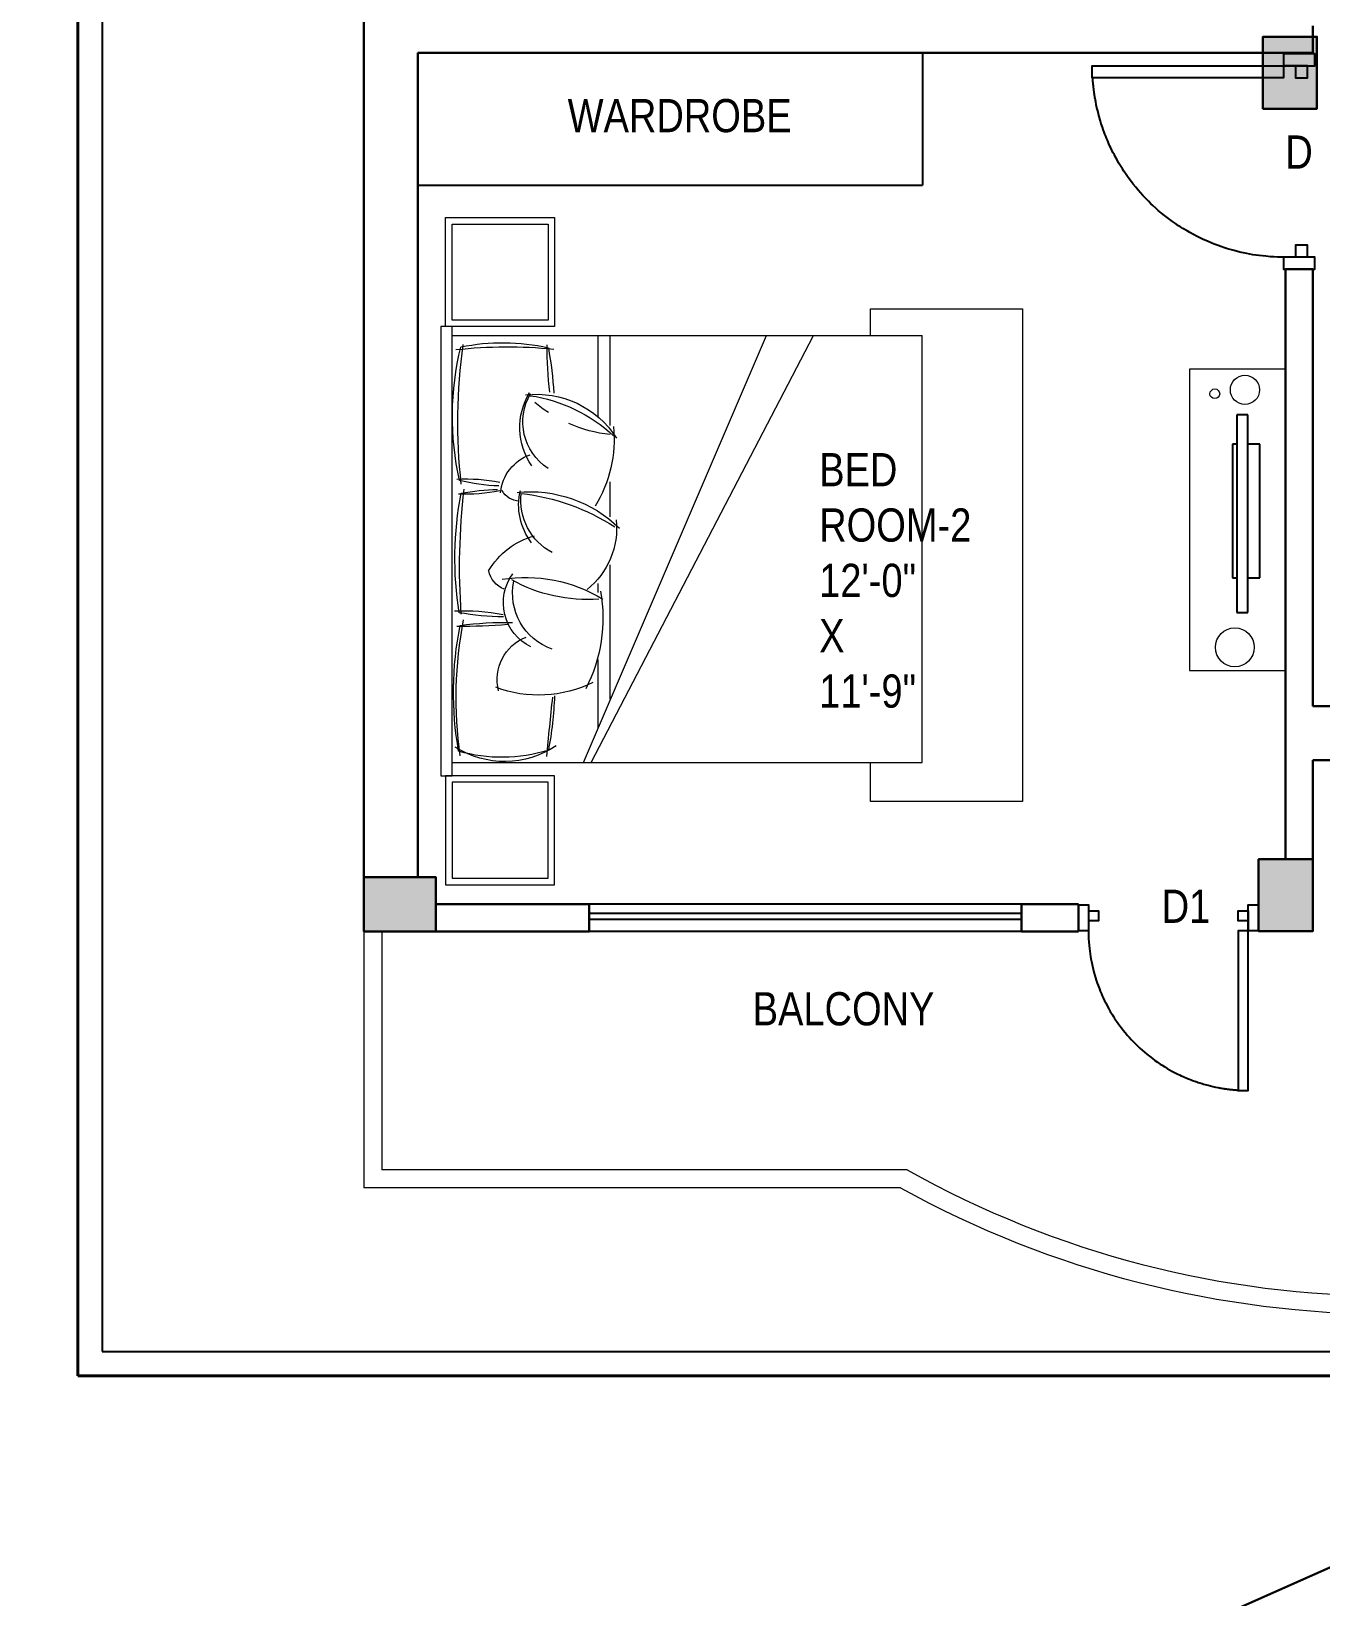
# Model space of a CAD drawing. Extents: x -454308 to 890911, y -14103 to 1343694.
# Drawn here: x 201794.3 to 202009, y 662110.5 to 662371.2 of the extents above; entities that cross this region are included whole.
import ezdxf

# ---------------------------------------------------------------- set-up
doc = ezdxf.new("R2010")
doc.units = 0
doc.header["$MEASUREMENT"] = 0
for name, color, linetype in [('A-Door', 144, 'Continuous'), ('cup', 126, 'Continuous'), ('ELE', 7, 'Continuous'), ('PERSONA', 7, 'Continuous'), ('railing', 162, 'Continuous'), ('TITLE', 7, 'Continuous'), ('WIN', 4, 'Continuous')]:
    doc.layers.add(name, color=color, linetype=linetype)
for name, color, linetype, lineweight in [('A-FURN', 35, 'Continuous', 5), ('A-Wall', 7, 'Continuous', 30), ('AR-FUR', 11, 'Continuous', 9), ('col', 232, 'Continuous', 30), ('Hatch Gris Claro', 9, 'Continuous', 9), ('Muebles', 46, 'Continuous', 0), ('sill', 32, 'Continuous', 25), ('TXT', 42, 'Continuous', 25)]:
    doc.layers.add(name, color=color, linetype=linetype, lineweight=lineweight)
doc.styles.get("Standard").update_dxf_attribs({"font": 'stylu.ttf', "height": 7})

# ---------------------------------------------------------------- blocks, each defined once
blk = doc.blocks.new('colummn')
at = {"layer": 'Hatch Gris Claro'}
blk.add_hatch(color=256, dxfattribs=at).paths.add_polyline_path([(154558.64, 675547.17), (154567.64, 675547.17), (154567.64, 675559.17), (154558.64, 675559.17)])
at = {"layer": 'col'}
blk.add_lwpolyline([(154558.64, 675547.17), (154567.64, 675547.17), (154567.64, 675559.17), (154558.64, 675559.17), (154558.64, 675547.17)], dxfattribs=at)
blk = doc.blocks.new('cdsaf')
at = {"color": 5}
for p, q in [((1185429.42, 734143.15, 20311.96), (1185429.42, 734106.36, 20311.96)), ((1185431.44, 734143.15, 20311.96), (1185429.42, 734143.15, 20311.96)), ((1185431.44, 734106.36, 20311.96), (1185431.44, 734143.15, 20311.96)), ((1185427.16, 734136.71, 20311.96), (1185427.16, 734111.82, 20311.96)), ((1185429.42, 734136.71, 20311.96), (1185427.16, 734136.71, 20311.96)), ((1185432.29, 734136.71, 20311.96), (1185431.44, 734136.71, 20311.96)), ((1185432.29, 734111.82, 20311.96), (1185432.29, 734136.71, 20311.96)), ((1185427.16, 734111.82, 20311.96), (1185429.42, 734111.82, 20311.96)), ((1185431.44, 734111.82, 20311.96), (1185432.29, 734111.82, 20311.96)), ((1185429.42, 734106.36, 20311.96), (1185431.44, 734106.36, 20311.96))]:
    blk.add_line(p, q, dxfattribs=at)
blk = doc.blocks.new('WEWEEQ')
at = {"layer": 'Muebles'}
blk.add_lwpolyline([(1107845.51, 737873.28), (1107829.48, 737873.28), (1107829.48, 737823.12), (1107845.51, 737823.12)], close=True, dxfattribs=at)
for centre, radius in [((1107838.73, 737869.84), 2.43), ((1107833.71, 737869.19), 0.81), ((1107837.04, 737826.97), 3.24)]:
    blk.add_circle(centre, radius, dxfattribs=at)
at = {"color": 6, "linetype": 'ByBlock', "lineweight": 5, "xscale": 0.8945132207591084, "yscale": 0.8945132207591084, "zscale": 0.8945132207591084, "rotation": 180}
blk.add_blockref('cdsaf', (2168221.49, 1394533.53, 55552.59), dxfattribs=at)
blk = doc.blocks.new('bed 111111')
at = {"layer": 'AR-FUR'}
for p, q in [((-0.8649, 1.3945), (-0.8649, -0.4997)), ((-0.8172, 1.3945), (-0.8649, 1.3945)), ((-0.8172, -0.4997), (-0.8172, 1.3945)), ((-0.2634, -0.4435), (0.5086, 1.3565)), ((-0.151, 0.5919), (-0.151, 0.7393)), ((-0.2018, 0.2738), (-0.2018, 0.3108)), ((-0.8649, -0.4997), (-0.8172, -0.4997))]:
    blk.add_line(p, q, dxfattribs=at)
at = {"layer": 'AR-FUR', "color": 251}
for p, q in [((-0.8172, 1.3565), (1.1658, 1.3565)), ((-0.231, -0.4435), (0.7065, 1.3565)), ((-0.2018, 1.016), (-0.2018, 1.3565)), ((-0.151, 0.9769), (-0.151, 1.3565)), ((1.1658, -0.4435), (1.1658, 1.3565)), ((-0.151, -0.177), (-0.151, 0.3896)), ((-0.2018, -0.2973), (-0.2018, -0.0096)), ((-0.8172, -0.4435), (1.1658, -0.4435))]:
    blk.add_line(p, q, dxfattribs=at)
at = {"layer": 'AR-FUR'}
for points in [[(-0.3849, 1.8545), (-0.3849, 1.3945), (-0.8449, 1.3945), (-0.8449, 1.8545)], [(-0.4126, 1.8268), (-0.4126, 1.4222), (-0.8172, 1.4222), (-0.8172, 1.8268)], [(-0.3849, -0.9597), (-0.3849, -0.4997), (-0.8449, -0.4997), (-0.8449, -0.9597)], [(-0.4126, -0.9319), (-0.4126, -0.5274), (-0.8172, -0.5274), (-0.8172, -0.9319)]]:
    blk.add_lwpolyline(points, close=True, dxfattribs=at)
at = {"layer": 'AR-FUR', "extrusion": (0, 0, -1)}
for centre, major_axis, start_param, end_param in [((-0.6029, 0.4547), (-0.6168, -0.6168), 2.151233, 2.577546), ((0.4135, 1.0155), (0.8693, -0.8693), 2.135358, 2.596989), ((-1.9428, 1.0262), (1.1008, -1.1008), 5.317309, 5.441753), ((-0.4597, 0.7123), (0.2807, -0.2807), 3.804818, 4.933588), ((-0.2479, 0.9685), (0.2006, -0.2006), 1.751453, 2.903235), ((-0.6654, 0.9181), (-0.3757, -0.3757), 3.823105, 4.483365), ((-0.4265, 0.678), (0.132, -0.132), 2.441833, 3.593049), ((-0.5998, 1.4582), (-0.5204, -0.5204), -0.757256, -0.529592), ((0.6668, 0.4149), (-1.0409, -1.0409), 0.630608, 0.974387), ((-0.7629, 1.4252), (0.5216, -0.5216), 0.585091, 0.82334), ((-0.5939, -0.2888), (-0.7054, -0.7054), 2.16954, 2.32419), ((-0.5288, 0.748), (0.0636, -0.0636), 0.857002, 1.830616), ((-0.2789, 0.642), (-0.1822, -0.1822), 0.120756, 1.023991), ((-0.4885, 0.16), (0.3807, -0.3807), 3.825535, 4.703193), ((-0.457, 0.546), (-0.2361, -0.2361), 3.827833, 4.821859), ((-0.3841, 0.2013), (-0.2284, -0.2284), 1.31402, 2.087383), ((-0.5579, 0.3869), (-0.076, -0.076), -0.407023, 0.572892), ((-0.3929, 0.2303), (0.1472, -0.1472), 1.241939, 2.981597), ((-0.5067, -0.2882), (0.4419, -0.4419), 3.766461, 4.474078), ((-0.8424, 0.1671), (-0.4675, -0.4675), 3.758339, 4.39729), ((0.6231, -0.1482), (1.0143, -1.0143), 2.182404, 2.554333), ((-0.5994, 1.2063), (-0.7323, -0.7323), -0.784247, -0.602664), ((-0.5854, -1.358), (1.0644, -1.0644), 3.795161, 3.941764), ((-0.4353, -0.0938), (-0.1358, -0.1358), 0.534678, 1.98218), ((-0.4521, 0.3531), (-0.3626, -0.3626), -1.247956, -0.42416), ((-1.8536, -0.1133), (-1.0388, -1.0388), 3.961011, 4.118365), ((-0.6065, 0.2399), (0.4681, -0.4681), 0.486234, 1.065936)]:
    blk.add_ellipse(centre, major_axis=major_axis, ratio=1, start_param=start_param, end_param=end_param, dxfattribs=at)
at = {"layer": 'AR-FUR', "color": 251, "extrusion": (0, 0, -1)}
for centre, major_axis, start_param, end_param in [((-0.5854, -0.6035), (1.3528, -1.3528), 3.814055, 4.030079), ((1.5625, 0.993), (-1.6658, -1.6658), 0.673847, 0.924545), ((1.5526, 1.3309), (-1.3927, -1.3927), 0.677, 0.778682), ((-0.2845, 0.9931), (-0.1657, -0.1657), -0.207552, 1.319983), ((-0.5866, 0.4458), (0.4702, -0.4702), 4.076, 4.671895), ((-0.0866, 1.5296), (0.42, -0.42), 1.362212, 1.484388), ((-0.0866, 1.5296), (0.42, -0.42), 0.892669, 1.199073), ((-0.7563, 0.0062), (0.5275, -0.5275), 3.872485, 4.116068), ((2.032, 0.3804), (-1.9923, -1.9923), 0.715059, 0.90208), ((-0.2783, 0.6613), (0.176, -0.176), 1.274089, 2.475678), ((-0.6338, -0.2362), (0.6602, -0.6602), 4.043868, 4.496311), ((-0.3136, 0.269), (-0.1757, -0.1757), -0.450892, 0.994118), ((-0.2465, 0.9031), (-0.4664, -0.4664), -0.857824, -0.280048), ((-0.7731, -0.7492), (-0.6687, -0.6687), 2.320508, 2.537901), ((0.9556, -0.1741), (1.2415, -1.2415), 2.218366, 2.546274), ((-0.8022, 3.0425), (-2.0599, -2.0599), -0.860991, -0.787253), ((11.1738, -1.4463), (8.2284, -8.2284), 2.444592, 2.466232), ((-0.5953, -0.0511), (-0.2749, -0.2749), -1.375906, -0.21834)]:
    blk.add_ellipse(centre, major_axis=major_axis, ratio=1, start_param=start_param, end_param=end_param, dxfattribs=at)
blk = doc.blocks.new('qeert')
at = {"layer": 'AR-FUR'}
blk.add_lwpolyline([(817.8551, -506.2448), (817.969, -506.2448), (817.969, -506.8852), (815.8898, -506.8852), (815.8898, -506.2448), (816.0552, -506.2448)], dxfattribs=at)
at = {"layer": 'AR-FUR', "rotation": 270}
blk.add_blockref('bed 111111', (816.4987, -505.2972), dxfattribs=at)

msp = doc.modelspace()

# ---------------------------------------------------------------- linework, layer by layer
at = {"lineweight": 30}
msp.add_line((204217.816, 663095.443), (201412.45, 661849.855), dxfattribs=at)
at = {"layer": 'A-Door'}
for points in [[(202008.035, 662331.635), (202008.035, 662333.626), (202002.858, 662333.626), (202002.858, 662331.635), (202008.035, 662331.635), (202008.035, 662333.626), (202006.84, 662333.626), (202006.84, 662335.617), (202004.849, 662335.617), (202004.849, 662333.626), (202002.858, 662333.626), (202001.815, 662333.643), (202001.237, 662333.667), (202000.665, 662333.701), (201999.896, 662333.764), (201999.33, 662333.822), (201998.787, 662333.887), (201998.272, 662333.958), (201997.756, 662334.037), (201997.236, 662334.126), (201996.726, 662334.222), (201996.161, 662334.338), (201995.811, 662334.415), (201995.202, 662334.559), (201994.602, 662334.714), (201993.946, 662334.898), (201993.484, 662335.036), (201993.021, 662335.183), (201992.386, 662335.396), (201991.954, 662335.55), (201991.28, 662335.804), (201990.803, 662335.995), (201990.303, 662336.204), (201989.898, 662336.381), (201989.482, 662336.57), (201988.909, 662336.842), (201988.465, 662337.062), (201987.867, 662337.373), (201987.26, 662337.706), (201986.77, 662337.986), (201986.071, 662338.407), (201985.763, 662338.601), (201985.377, 662338.85), (201984.828, 662339.219), (201984.332, 662339.566), (201983.911, 662339.872), (201983.468, 662340.206), (201983.032, 662340.546), (201982.541, 662340.945), (201981.98, 662341.42), (201981.631, 662341.728), (201981.092, 662342.221), (201980.766, 662342.53), (201980.331, 662342.957), (201979.97, 662343.324), (201979.694, 662343.612), (201979.414, 662343.913), (201979.046, 662344.32), (201978.636, 662344.79), (201978.249, 662345.252), (201977.818, 662345.788), (201977.347, 662346.402), (201976.993, 662346.885), (201976.621, 662347.413), (201976.262, 662347.946), (201976.014, 662348.328), (201975.693, 662348.84), (201975.387, 662349.351), (201975.111, 662349.83), (201974.868, 662350.269), (201974.667, 662350.644), (201974.442, 662351.08), (201974.256, 662351.454), (201974.087, 662351.803), (201973.934, 662352.129), (201973.76, 662352.514), (201973.632, 662352.805), (201973.504, 662353.103), (201973.37, 662353.426), (201973.226, 662353.784), (201973.103, 662354.101), (201972.986, 662354.412), (201972.818, 662354.876), (201972.818, 662354.876), (201972.684, 662355.264), (201972.589, 662355.549), (201972.494, 662355.844), (201972.494, 662355.844), (201972.354, 662356.294), (201972.269, 662356.581), (201972.269, 662356.581), (201972.178, 662356.9), (201972.178, 662356.9), (201972.097, 662357.197), (201972.097, 662357.197), (201972.014, 662357.51), (201972.014, 662357.51), (201971.895, 662357.986), (201971.895, 662357.986), (201971.78, 662358.477), (201971.78, 662358.477), (201971.667, 662359), (201971.562, 662359.526), (201971.529, 662359.703), (201971.505, 662359.834), (201971.467, 662360.051), (201971.439, 662360.213), (201971.401, 662360.443), (201971.384, 662360.554), (201971.357, 662360.732), (201971.341, 662360.834), (201971.324, 662360.956), (201971.302, 662361.109), (201971.283, 662361.247), (201971.271, 662361.342), (201971.256, 662361.455), (201971.242, 662361.566), (201971.227, 662361.69), (201971.211, 662361.827), (201971.195, 662361.967), (201971.171, 662362.192), (201971.153, 662362.366), (201971.138, 662362.522), (201971.121, 662362.712), (201971.113, 662362.807), (201971.102, 662362.937), (201971.09, 662363.093), (201971.08, 662363.232), (201971.08, 662363.346), (201971, 662363.492), (201971, 662365.483), (202008.035, 662365.483), (202008.035, 662367.475), (202002.858, 662367.475), (202002.858, 662365.483), (202004.849, 662365.483), (202004.849, 662363.492), (202006.84, 662363.492), (202006.84, 662365.483), (202002.858, 662365.483), (202002.858, 662363.492), (201971, 662363.492)], [(201968.696, 662225.758), (201970.357, 662225.758), (201970.357, 662221.439), (201968.696, 662221.439), (201968.696, 662225.758), (201970.357, 662225.758), (201970.357, 662224.761), (201972.019, 662224.761), (201972.019, 662223.1), (201970.357, 662223.1), (201970.357, 662221.439), (201970.372, 662220.568), (201970.392, 662220.086), (201970.421, 662219.609), (201970.473, 662218.968), (201970.521, 662218.495), (201970.575, 662218.042), (201970.634, 662217.612), (201970.701, 662217.182), (201970.775, 662216.748), (201970.855, 662216.322), (201970.951, 662215.852), (201971.016, 662215.559), (201971.136, 662215.051), (201971.266, 662214.55), (201971.419, 662214.004), (201971.534, 662213.618), (201971.656, 662213.231), (201971.835, 662212.702), (201971.963, 662212.341), (201972.175, 662211.779), (201972.334, 662211.381), (201972.509, 662210.964), (201972.656, 662210.626), (201972.814, 662210.279), (201973.041, 662209.801), (201973.225, 662209.431), (201973.484, 662208.932), (201973.761, 662208.425), (201973.996, 662208.016), (201974.347, 662207.433), (201974.508, 662207.177), (201974.716, 662206.855), (201975.024, 662206.397), (201975.313, 662205.983), (201975.569, 662205.631), (201975.847, 662205.262), (201976.131, 662204.898), (201976.464, 662204.488), (201976.86, 662204.021), (201977.117, 662203.729), (201977.528, 662203.279), (201977.786, 662203.008), (201978.142, 662202.645), (201978.449, 662202.343), (201978.689, 662202.113), (201978.94, 662201.88), (201979.28, 662201.572), (201979.672, 662201.23), (201980.057, 662200.907), (201980.504, 662200.548), (201981.017, 662200.155), (201981.419, 662199.86), (201981.86, 662199.549), (201982.305, 662199.25), (201982.623, 662199.043), (201983.051, 662198.775), (201983.477, 662198.52), (201983.876, 662198.29), (201984.243, 662198.087), (201984.556, 662197.919), (201984.92, 662197.731), (201985.231, 662197.576), (201985.522, 662197.435), (201985.795, 662197.308), (201986.116, 662197.162), (201986.359, 662197.055), (201986.607, 662196.949), (201986.877, 662196.837), (201987.175, 662196.717), (201987.44, 662196.614), (201987.699, 662196.517), (201988.087, 662196.376), (201988.087, 662196.376), (201988.41, 662196.264), (201988.648, 662196.185), (201988.894, 662196.106), (201988.894, 662196.106), (201989.27, 662195.989), (201989.509, 662195.919), (201989.509, 662195.919), (201989.775, 662195.843), (201989.775, 662195.843), (201990.023, 662195.775), (201990.023, 662195.775), (201990.284, 662195.706), (201990.284, 662195.706), (201990.682, 662195.606), (201990.682, 662195.606), (201991.091, 662195.511), (201991.091, 662195.511), (201991.527, 662195.416), (201991.966, 662195.329), (201992.114, 662195.301), (201992.223, 662195.281), (201992.404, 662195.249), (201992.539, 662195.226), (201992.731, 662195.195), (201992.824, 662195.18), (201992.972, 662195.157), (201993.058, 662195.144), (201993.159, 662195.129), (201993.287, 662195.111), (201993.402, 662195.096), (201993.481, 662195.085), (201993.576, 662195.073), (201993.668, 662195.061), (201993.772, 662195.049), (201993.886, 662195.035), (201994.002, 662195.022), (201994.191, 662195.002), (201994.336, 662194.987), (201994.466, 662194.975), (201994.624, 662194.961), (201994.703, 662194.954), (201994.812, 662194.945), (201994.942, 662194.935), (201995.058, 662194.926), (201995.153, 662194.926), (201995.275, 662194.86), (201996.936, 662194.86), (201996.936, 662225.758), (201998.598, 662225.758), (201998.598, 662221.439), (201996.936, 662221.439), (201996.936, 662223.1), (201995.275, 662223.1), (201995.275, 662224.761), (201996.936, 662224.761), (201996.936, 662221.439), (201995.275, 662221.439), (201995.275, 662194.86)]]:
    msp.add_lwpolyline(points, dxfattribs=at)
at = {"layer": 'A-Wall'}
for p, q in [((201849.708, 662384.135), (201849.708, 662230.348)), ((202007.696, 662367.635), (202007.696, 662372.135)), ((201858.708, 662367.635), (202007.696, 662367.635)), ((201858.708, 662367.635), (201858.708, 662230.348)), ((202003.196, 662233.348), (202003.196, 662331.635)), ((202003.196, 662331.635), (202007.696, 662331.635)), ((202007.696, 662258.848), (202007.696, 662331.635)), ((202007.696, 662258.848), (202038.708, 662258.848)), ((202007.696, 662249.848), (202038.708, 662249.848)), ((202007.696, 662233.348), (202007.696, 662249.848)), ((201887.208, 662225.848), (201861.708, 662225.848)), ((201887.208, 662225.848), (201887.208, 662221.348)), ((201968.696, 662225.848), (201959.208, 662225.848)), ((201959.208, 662225.848), (201959.208, 662221.348)), ((201968.696, 662225.848), (201968.696, 662221.348)), ((201887.208, 662221.348), (201861.708, 662221.348)), ((201968.696, 662221.348), (201959.208, 662221.348))]:
    msp.add_line(p, q, dxfattribs=at)
at = {"layer": 'cup'}
for p in [(201942.708, 662367.635), (201858.708, 662345.635)]:
    msp.add_line(p, (201942.708, 662345.635), dxfattribs=at)
at = {"layer": 'railing', "lineweight": 0, "ltscale": 9}
for p, q in [((201849.708, 662221.348), (201849.708, 662178.635)), ((201852.708, 662221.348), (201852.708, 662181.635)), ((201940.18, 662181.635), (201852.708, 662181.635)), ((201939.072, 662178.635), (201849.708, 662178.635))]:
    msp.add_line(p, q, dxfattribs=at)
for centre, radius, start, end in [((202020.519, 662324.754), 164.126, 240.69264, 299.30736), ((202020.519, 662326.019), 168.392, 241.07441, 298.92559)]:
    msp.add_arc(centre, radius, start, end, dxfattribs=at)
at = {"layer": 'sill'}
for p, q in [((201959.208, 662225.848), (201887.208, 662225.848)), ((201959.208, 662221.348), (201887.208, 662221.348))]:
    msp.add_line(p, q, dxfattribs=at)
at = {"layer": 'TITLE', "color": 7, "lineweight": 40, "elevation": 5463.892}
msp.add_lwpolyline([(201802.098, 662147.318), (202651.749, 662147.318), (202651.749, 662813.108), (201802.098, 662813.108)], close=True, dxfattribs=at)
at = {"layer": 'TITLE', "color": 7, "elevation": 5463.892}
msp.add_lwpolyline([(201806.135, 662151.355), (202647.712, 662151.355), (202647.712, 662809.072), (201806.135, 662809.072)], close=True, dxfattribs=at)
at = {"layer": 'WIN'}
for p, q in [((201959.208, 662224.327), (201887.208, 662224.327)), ((201959.208, 662223.327), (201887.208, 662223.327))]:
    msp.add_line(p, q, dxfattribs=at)

# ---------------------------------------------------------------- block references
at = {"layer": 'A-FURN', "xscale": 39.48101731830775, "yscale": 39.48101731830775, "zscale": 39.48101731830773, "rotation": 90}
msp.add_blockref('qeert', (181947.011, 630030.794), dxfattribs=at)
at = {"layer": 'ELE'}
msp.add_blockref('colummn', (47440.767, -13188.836), dxfattribs=at)
for p, rotation in [((356566.338, 1337780.521), 180), ((877408.881, 507662.706), 90)]:
    msp.add_blockref('colummn', p, dxfattribs=dict(at, rotation=rotation))
at = {"layer": 'PERSONA', "linetype": 'ByBlock'}
msp.add_blockref('WEWEEQ', (-905842.312, -75558.319), dxfattribs=at)

# ---------------------------------------------------------------- texts
at = {"layer": 'TXT', "lineweight": 25, "char_height": 5.52888, "width": 0.19631, "attachment_point": 1}
for s, insert in [('{\\fArial Narrow|b0|i0|c0|p34;WARDROBE}', (201883.639, 662359.962)), ('{\\fArial Narrow|b0|i0|c0|p34;D}', (202003.146, 662353.892)), ('{\\fArial Narrow|b0|i0|c0|p34; BED ROOM-2\\P 12\'-0" X 11\'-9"}', (201925.52, 662300.995)), ('{\\fArial Narrow|b0|i0|c0|p34;D1}', (201982.553, 662228.29)), ('{\\fArial Narrow|b0|i0|c0|p34; BALCONY}', (201914.449, 662211.219))]:
    msp.add_mtext(s, dxfattribs=dict(at, insert=insert))

doc.saveas('drawing.dxf')
